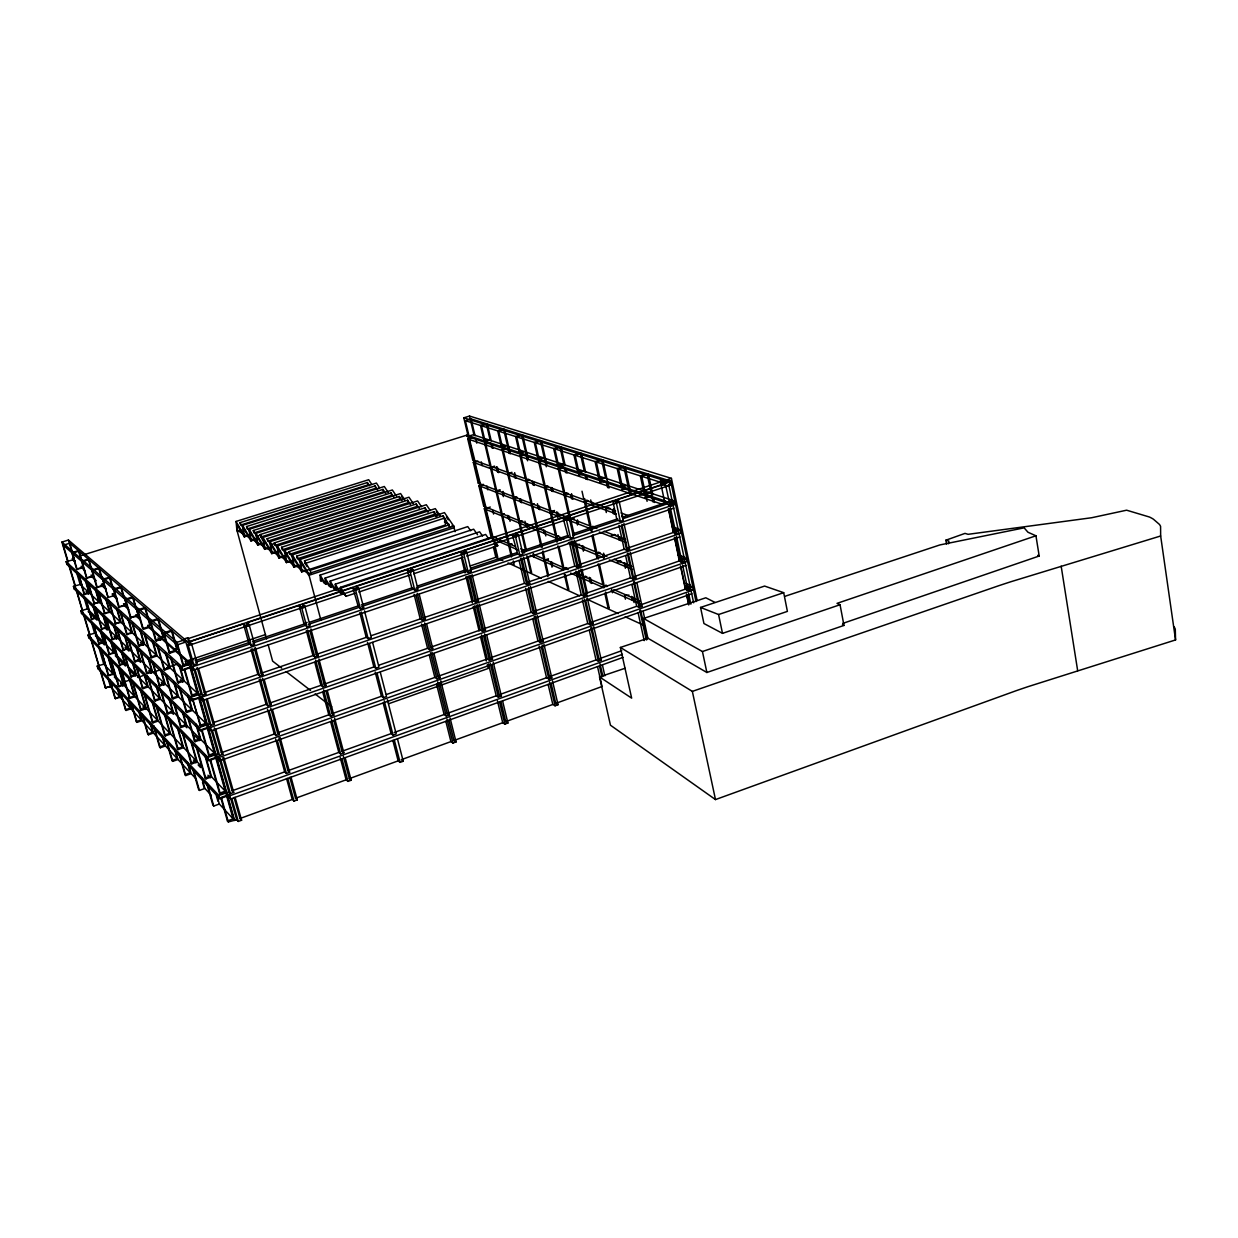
<?xml version="1.0" encoding="UTF-8"?>
<svg xmlns="http://www.w3.org/2000/svg" width="1238" height="1238" viewBox="0 0 1238 1238"><rect width="100%" height="100%" fill="white"/><g stroke="black" fill="none" stroke-linecap="round" stroke-linejoin="round"><path stroke-width="1.5" d="M445.401 519.047L445.371 525.005L301.701 571.941L293.329 557.982L293.963 567.221L299.441 565.441M625.082 668.257L599.517 676.923L610.458 725.205L715.487 799.578L1015.887 690.804A808.429 363.554 -1.2 0 1 1028.329 686.564L1175.558 639.938L1175.28 629.136A79.65 27.391 -7.7 0 0 1174.042 626.799M1175.558 639.938L1160.656 535.992L1160.579 526.382A80.795 24.249 -8.5 0 0 1159.372 524.355L1153.383 519.171A108.882 32.822 -8.7 0 0 1149.483 517.035L1126.611 510.195L1091.668 517.732L968.116 534.321L965.006 533.392L945.847 540.217L946.497 543.962M948.339 543.807L948.927 541.145L945.847 540.217M220.906 798.154L227.421 820.949L228.334 821.939L236.706 819.726L238.3 821.428L241.596 820.221L235.112 797.365M234.028 797.458L240.002 818.519L292.292 799.454L294.01 801.094L297.259 799.903L291.023 777.185M289.785 777.34L295.526 798.278L346.129 779.816L347.971 781.395L351.159 780.234L345.154 757.656M343.344 756.279L349.302 778.656L398.141 760.859L400.091 762.376L403.232 761.231L397.475 738.931M450.059 717.947L456.048 741.949L452.969 743.063L450.911 741.608L401.267 759.714L403.232 761.231M448.914 720.222L453.975 740.494L502.721 722.729L504.887 724.122L507.905 723.023L502.597 701.002M500.864 701.482L505.738 721.63L552.813 704.453L555.088 705.799L558.044 704.716L552.519 681.008M551.096 683.361L555.769 703.385L602.024 686.517L597.521 666.617M227.421 820.949L233.131 818.86L226.152 794.332M228.334 821.939L221.308 797.349L227.049 795.291L230.593 798.99L623.116 657.363M206.514 782.927L212.89 805.087L213.756 806.031L219.343 804.019L233.131 818.86M210.089 760.24L219.497 793.218L225.239 791.159L215.335 756.372L212.627 753.663M219.497 793.218L220.395 794.162L226.152 792.103L229.68 795.786L230.593 798.99M100.139 648.263L108.17 675.329L112.952 673.735L103.806 664.187L97.198 666.075L218.894 795.523L228.813 791.964L230.392 793.604L233.719 792.413L223.815 757.486M222.763 757.764L232.125 790.773L284.694 771.862L286.411 773.441L289.661 772.264L280.144 737.569M278.937 737.91L287.959 770.701L338.81 752.41L340.636 753.927L343.839 752.766L334.678 718.303M333.827 720.485L342.013 751.265L391.1 733.608L393.05 735.062L396.191 733.933L387.355 699.687M394.241 732.478L444.133 714.543L446.191 715.935L449.286 714.821L440.79 680.792M439.629 683.051L447.212 713.428L496.206 695.818L498.372 697.149L501.405 696.066L493.25 662.253M491.997 664.744L499.239 694.735L546.546 677.728L548.821 678.997L551.792 677.929L543.962 644.333M542.12 644.998L549.517 676.66L596.004 659.947L598.372 661.169L601.312 660.117L593.776 626.722M591.826 627.434L598.929 658.895L621.77 650.677M97.198 666.075L97.972 668.675L219.791 798.711L229.711 795.152M229.68 795.786L622.435 654.314M192.865 769.649L198.606 789.519L199.442 790.417L204.904 788.467L211.079 795.106M195.836 745.709L205.09 777.959L210.708 775.963L204.564 754.468M205.09 777.959L205.957 778.872L211.574 776.86L225.239 791.159M92.819 623.612L98.823 643.791L103.621 642.228L94.614 633.206L87.975 635.094L88.749 637.709L208.913 760.643L218.894 757.114M688.839 591.176L693.744 589.443L693.11 586.394L687.26 587.741M215.319 754.05L209.532 756.093L201.918 729.445L207.736 727.433L215.319 754.05L218.801 757.548L691.191 590.696L685.357 589.133L639.582 605.258L634.444 581.783M220.395 794.162L210.445 759.312L216.232 757.269L219.73 760.782L691.841 593.76M179.355 755.226L185.004 774.679L190.343 772.791L187.278 762.175M185.004 774.679L185.793 775.545L191.147 773.642L196.316 779.213M388.562 703.772L488.205 668.474L487.292 664.729M201.546 730.358L208.634 755.195L214.422 753.153L206.854 726.567M181.878 731.534L190.946 762.979L196.44 761.045L190.59 740.711M87.975 635.094L207.984 757.408L217.981 753.88L219.544 755.443L222.902 754.251L215.83 729.337M214.267 727.851L221.323 752.704L274.279 734.041L275.981 735.527L279.262 734.366L272.468 709.622M270.782 708.182L277.56 732.881L328.797 714.821L330.608 716.245L333.827 715.115L327.281 690.525M325.95 690.912L332.016 713.692L381.443 696.267L383.378 697.628L386.55 696.514L380.283 672.203M386.411 694.518L434.848 677.434L436.89 678.749L440.001 677.65L433.981 653.494M431.938 652.24L437.958 676.335L487.292 658.956L489.443 660.194L492.492 659.127L486.704 635.125M484.553 633.933L490.341 657.873L537.973 641.083L540.232 642.274L543.234 641.222L537.246 615.549M535.404 616.245L540.96 640.031L587.756 623.534L590.124 624.679L593.064 623.627L587.307 598.124M585.775 600.678L590.712 622.497L636.688 606.28L639.148 607.378L642.042 606.357L636.905 582.819M693.11 586.394L688.189 588.127L685.775 587.152L690.68 585.419L685.527 583.346M190.946 762.979L191.766 763.846L197.275 761.912L202.15 767.018M686.425 590.186L689.69 589.025M689.535 590.216L693.744 589.443M168.538 717.932L177.467 748.696L178.241 749.532L183.626 747.644L196.44 761.045M628.966 595.06L624.602 595.571L625.407 599.192M165.954 739.736L172.005 760.519L177.251 758.677L174.728 750.027M172.005 760.519L172.763 761.339L178.009 759.498L190.343 772.791M85.453 598.743L91.488 619.077L96.301 617.53L87.403 608.926L80.733 610.798L81.522 613.444L200.37 730.73L210.414 727.248M684.537 562.423L687.817 561.278L687.183 558.214L679.523 560.195L674.927 538.484M679.863 536.936L202.583 700.507L199.163 697.319L206.808 724.184L210.259 727.511L685.233 562.377L679.383 560.922L633.376 576.893L628.208 553.216M153.682 726.752L159.594 746.978L164.731 745.199L162.054 736.006M159.594 746.978L160.306 747.767L165.459 745.972L177.251 758.677M207.736 727.433L211.187 730.776L685.883 565.457M187.48 716.601L194.412 740.757L200.076 738.792L195.821 723.936M194.412 740.757L195.264 741.624L200.927 739.643L214.422 753.153M177.467 748.696L182.853 746.824L177.096 726.923M173.63 702.967L180.454 726.598L185.979 724.694L182.326 711.974M180.454 726.598L181.259 727.418L186.799 725.499L200.076 738.792M155.818 704.948L164.592 735.078L169.869 733.252L163.695 712.005M164.592 735.078L165.35 735.867L170.612 734.041L182.853 746.824M206.808 724.184L200.989 726.195L192.447 698.495L200.107 725.329L205.926 723.317L198.792 698.294M675.252 537.338L679.832 559.003L684.753 557.301L677.898 554.701M606.218 585.125L603.2 586.178L607.471 585.667M80.733 610.798L199.442 727.48L209.485 723.998L211.033 725.468L214.406 724.307L207.272 699.176M206.235 699.547L212.843 722.822L266.108 704.345L267.779 705.768L271.091 704.608L264.236 679.647M262.564 678.285L269.404 703.199L320.921 685.326L322.716 686.672L325.965 685.558L318.893 658.972M318.042 661.216L324.155 684.196L373.876 666.942L375.795 668.241L378.967 667.143L372.623 642.491M378.859 665.208L427.574 648.31L429.601 649.548L432.727 648.464L426.661 624.107M424.619 622.931L430.685 647.226L480.282 630.018L482.433 631.194L485.497 630.127L479.214 604.082M477.528 604.809L483.346 628.95L531.241 612.33L533.485 613.46L536.503 612.408L530.468 586.533M528.641 587.307L534.243 611.293L581.287 594.967L583.64 596.035L586.611 595.014L584.243 593.931L578.858 570.099M584.243 593.931L630.467 577.898L632.928 578.92L635.837 577.914L630.266 552.349M679.832 559.003L682.246 559.932L687.183 558.214M178.999 687.075L186.025 711.571L186.876 712.392L192.571 710.426L205.926 723.317M585.651 576.15L582.696 577.171L586.843 576.676M141.906 714.218L147.724 734.026L152.754 732.292L149.597 721.491M147.724 734.026L148.405 734.784L153.45 733.035L164.731 745.199M842.784 623.395L1039.193 556.017L1035.943 535.791L837.027 603.37L840.045 604.732L843.976 625.422L706.883 672.497L647.892 638.235L620.377 647.459L692.351 691.377L998.339 585.853A825.019 327.281 -3 0 1 1010.982 581.705L1160.656 535.992M193.314 699.315L197.709 697.814M77.979 573.581L84.091 594.194L88.935 592.646L80.145 584.491L73.444 586.348L74.234 589.009L191.751 700.569L681.844 532.897L680.266 529.477L673.503 531.783L668.876 509.901M130.624 702.209L136.35 721.63L141.287 719.943L138.687 711.123M136.35 721.63L137.016 722.358L141.952 720.655L152.754 732.292M159.934 688.204L167.145 713.103L172.562 711.246L168.445 697.025M167.145 713.103L167.919 713.877L173.335 712.02L185.979 724.694M620.269 560.829L617.174 561.897L621.569 561.356M143.701 692.661L152.305 722.064L157.474 720.284L152.104 701.915M152.305 722.064L153.017 722.822L158.185 721.042L169.869 733.252M186.025 711.571L191.72 709.606L187.712 695.617M119.823 690.711L125.456 709.761L126.09 710.442L130.934 708.801L141.287 719.943M147.353 675.855L154.456 700.228L155.183 700.971L160.491 699.161L172.562 711.246M597.026 558.508L595.834 553.185L598.883 552.148M165.861 676.056L172.206 698.046L177.777 696.158L173.568 681.504M595.834 553.185L600.121 552.643M132.095 680.792L140.544 709.606L145.604 707.888L139.817 688.096M172.206 698.046L173.011 698.836L178.582 696.932L191.72 709.606M140.544 709.606L141.225 710.333L146.301 708.6L157.474 720.284M184.292 669.959L191.503 695.23L197.353 693.234L189.646 666.168M565.921 567.546L563.011 568.536L567.066 568.041M669.216 508.803L673.828 530.638L678.78 528.951L671.94 526.537M191.503 695.23L192.385 696.035L198.235 694.038L201.655 697.211L202.583 700.507M73.444 586.348L190.807 697.288L200.912 693.837L202.444 695.245L205.833 694.085L198.637 668.737M197.121 667.39L204.301 692.676L257.86 674.385L259.516 675.731L262.843 674.602L255.43 647.629M254.27 648.139L261.172 673.255L312.982 655.567L314.777 656.852L318.027 655.738L310.908 628.935M310.073 631.287L316.232 654.453L366.231 637.384L368.135 638.607L371.338 637.508L364.483 610.891M371.245 635.667L420.224 618.938L422.251 620.114L425.392 619.031L419.233 594.348M417.206 593.234L423.365 617.87L473.226 600.832L475.361 601.947L478.456 600.894L472.111 574.633M470.425 575.453L476.305 599.78L524.448 583.346L526.692 584.398L529.725 583.361L523.643 557.27M521.832 558.121L527.481 582.309L574.772 566.153L577.125 567.174L580.096 566.153L574.246 540.217M572.312 541.114L577.744 565.147L624.2 549.27L626.645 550.229L629.585 549.239L623.952 523.473M621.909 524.401L627.124 548.279L673.364 532.479L679.213 533.826M673.828 530.638L676.242 531.504L681.194 529.802M647.892 638.235L643.574 618.458L702.441 651.528L840.045 604.732M121.494 671.213L129.294 697.69L134.261 696.019L129.077 678.378M129.294 697.69L129.944 698.387L134.911 696.7L145.604 707.888M170.488 657.424L177.576 682.123L183.301 680.188L179.262 666.075M614.466 534.445L611.371 535.497L615.766 534.94M177.576 682.123L178.411 682.896L184.137 680.962L197.353 693.234M547.923 576.738L544.116 560.241L548.419 558.787M544.116 560.241L548.078 559.762M125.456 709.761L130.3 708.105L127.746 699.455M154.456 700.228L159.748 698.418L155.709 684.506M722.497 633.361L787.399 611.386L783.7 592.677L764.589 586.069L700.553 607.44L703.942 623.534L722.497 633.361L718.582 614.528L700.553 607.44M61.9 542.074L177.034 642.321L185.096 639.659L192.261 663.413L193.778 664.76L197.198 663.614L191.519 643.605L189.445 641.857L188.501 638.529L187.634 637.787L184.23 638.916L68.43 540.047L61.9 542.074L67.935 562.346M189.445 641.857L243.484 623.89L248.498 642.089L251.19 645.447L254.533 644.333L249.07 624.463L246.826 622.791L299.085 605.428L301.499 607.022L306.761 626.768L310.042 625.67L304.78 605.924L302.366 604.33L352.768 587.586L355.352 589.102L360.413 608.725L363.647 607.641L358.587 588.035L356.002 586.518L407.225 569.495L409.964 570.95L413.136 569.882L417.995 589.365L414.823 590.418L411.681 587.323L407.225 569.495M415.968 588.267L466.107 571.414L468.243 572.467L471.338 571.414L466.68 552.071L463.77 550.709L464.621 554.253M469.202 570.378L517.608 554.113L519.852 555.104L522.9 554.082L518.413 534.862L515.348 533.578L516.169 537.091M522.482 552.473L568.196 537.122L570.532 538.066L573.534 537.06L569.217 517.964L566.215 518.97L563.027 517.732L515.348 533.578M620.331 521.322L623.271 520.331L619.124 501.359L615.797 500.198L620.331 521.322L617.886 520.424L572.977 535.512M671.754 504.052L668.443 505.166L669.913 505.646M673.797 508.168L193.902 669.975L190.528 666.957L184.632 668.938L192.385 696.035M191.256 661.293L189.12 662.021L189.584 663.645L192.958 666.648L673.147 505.042L670.919 504.299M75.317 562.083L72.841 559.87L66.109 561.727L66.914 564.404L183.054 670.145L193.205 666.725M675.824 504.284L670.841 505.971L669.263 502.535L674.23 500.864L675.824 504.284L674.896 503.974M135.886 665.905L142.324 687.926L147.523 686.177L143.778 673.333M142.324 687.926L143.02 688.638L148.22 686.889L159.748 698.418M109.517 679.832L115.01 698.371L119.761 696.762L116.465 685.651M115.01 698.371L120.38 697.427L130.3 708.105M152.289 661.866L159.052 685.171L164.499 683.33L160.863 670.795M159.052 685.171L159.81 685.914L165.258 684.072L177.777 696.158M575.391 544.828L579.554 544.302M124.93 656.388L130.733 676.165L135.824 674.462L132.667 663.692M130.733 676.165L131.398 676.846L136.505 675.143L147.523 686.177M139.848 650.089L146.486 672.884L151.825 671.104L148.251 658.833M69.034 566.045L105.276 687.74L112.008 686.022M146.486 672.884L147.214 673.596L152.553 671.816L164.499 683.33M557.007 542.259L555.769 536.812L558.709 535.822M121.138 682.958L130.284 679.894M137.588 677.434L144.908 674.989M150.386 673.147L159.532 670.083M166.836 667.638L177.808 663.955M185.112 661.51L265.536 634.537M470.254 565.905L495.834 557.332L502.829 560.535M105.276 687.74L110.522 686.811L119.761 696.762M156.978 645.246L163.911 669.263L169.498 667.39L165.258 652.612M164.267 633.655L177.127 644.905L182.822 664.852L188.718 662.872L175.626 651.25L169.869 653.169L164.267 633.655L172.144 631.055L177.266 648.96L175.177 649.656L188.253 661.247L193.778 659.39M695.988 601.591L670.625 481.04L663.816 483.3L663.166 480.158L660.272 481.118L664.589 501.483L665.657 501.127L665.982 502.659L467.144 436.395L466.85 435.142L79.511 556.11M163.911 669.263L164.7 670.006L170.302 668.133L183.301 680.188M590.866 530.854L590.062 527.311L593.126 526.289M299.085 605.428L303.898 623.503L307.163 622.404M110.352 658.693L118.508 686.285L123.382 684.645L117.95 666.261M189.12 662.021L191.797 661.788M195.202 660.643L249.101 642.553M252.428 641.439L304.548 623.937L306.761 626.768M309.624 622.234L358.107 605.955L360.413 608.725M361.326 604.887L412.424 587.725M417.361 586.069L465.72 569.836L466.107 571.414M470.626 568.196L517.236 552.55L517.608 554.113M522.111 550.91L567.84 535.559L568.196 537.122M572.621 533.949L617.545 518.877L617.886 520.424M622.265 517.283L672.76 500.384L650.554 493.08L644.271 494.241L640.325 475.887L618.536 469.001L622.435 486.998L627.248 485.404L649.145 492.616L644.271 494.241M590.062 527.311L594.364 526.769M118.508 686.285L124.001 685.31L134.261 696.019M182.822 664.852L183.688 665.626L189.584 663.645M66.109 561.727L182.094 666.833L192.261 663.413M195.666 662.284L249.55 644.178M304.981 625.546L252.877 643.064L254.533 644.333M308.247 624.447L358.525 607.564M412.811 589.319L361.744 606.481L363.647 607.641M622.606 518.83L667.313 503.82L669.851 504.671L664.62 480.623L671.429 478.363L697.118 600.492M670.191 502.845L675.174 501.173M718.582 614.528L783.7 592.677M785.542 596.112L939.874 544.937L1024.136 527.852L1027.973 532.247L1035.943 535.791M150.804 621.878L163.447 632.943L169.049 652.426L174.806 650.507L161.946 639.087L156.313 640.944L150.804 621.878L158.51 619.356L163.54 636.843L161.497 637.524L174.341 648.913L177.266 648.96M144.598 635.326L150.881 657.022L156.359 655.196L152.181 640.742M193.778 664.76L188.099 644.75L191.519 643.605M243.484 623.89L245.728 625.577L249.07 624.463M301.499 607.022L304.78 605.924M355.352 589.102L358.587 588.035M411.279 572.018L410.382 568.443L460.66 551.746L463.554 553.107L466.68 552.071M463.77 550.709L512.3 534.584L515.348 535.884L518.413 534.862M619.124 501.359L616.184 502.349L612.841 501.173L566.014 516.741M664.62 480.623L669.371 482.108L670.037 485.25L665.858 485.822L662.392 484.723L615.797 500.198M541.052 546.933L536.936 529.121L539.814 528.162M150.881 657.022L151.64 657.718L157.118 655.892L169.498 667.39M188.099 644.75L188.857 645.4L670.037 485.25M536.936 529.121L540.913 528.595M574.169 517.964L569.666 519.465L573.844 518.923M606.311 512.547L605.506 508.895L608.632 507.859M470.657 530.762L467.763 526.614L320.116 575.082L320.425 580.777L321.323 581.318L321.153 578.332L323.938 582.912L326.321 584.351L326.167 581.349L328.968 585.961L331.366 587.416L331.211 584.398L334.059 589.04L336.504 590.526L336.349 587.493L339.227 592.182L341.703 593.698L341.564 590.634L346.036 596.314L355.167 593.265M358.834 592.043L410.026 574.989M413.693 573.767L463.058 557.301M466.711 556.079L497.8 545.726L491.78 537.153L340.496 587.292L340.76 593.126L335.281 584.181L485.652 534.46L488.623 538.716M609.916 508.323L605.506 508.895M108.17 675.329L113.556 674.37L123.382 684.645M649.795 495.649L644.921 497.289L649.579 496.67M511.402 556.976L508.493 544.612L511.279 543.683M508.493 544.612L512.284 544.132M626.289 488.917L621.755 489.521L624.942 488.468M490.728 535.745L492.569 535.404L485.807 508.23L484.306 508.725L490.728 535.745L515.348 546.531M97.972 668.675L99.891 668.334L105.849 688.374M188.501 638.529L661.726 481.582L662.392 484.723M492.213 535.249L492.801 537.725L495.896 536.983M177.127 644.905L185.174 642.243L184.23 638.916M185.096 639.659L187.897 642.058L669.371 482.108M113.401 643.775L119.637 664.914L124.62 663.259L120.999 650.925M119.637 664.914L125.27 663.908L135.824 674.462M128.009 638.963L134.493 661.154L139.724 659.421L135.948 646.484M134.493 661.154L135.19 661.835L140.42 660.102L151.825 671.104M643.574 618.458L705.815 597.784L714.96 602.38M320.116 575.082L325.408 583.81L325.114 578.084L473.659 529.199L477.543 534.77M163.447 632.943L171.324 630.343L176.43 648.217M640.325 475.887L647.01 473.69L653.045 501.994M645.663 494.705L641.733 476.321L648.418 474.123L670.625 481.04M137.991 610.659L150.03 621.197L155.524 640.232L161.157 638.375L148.916 627.496L143.407 629.306L137.991 610.659L145.527 608.214L150.463 625.314L148.467 625.979L160.708 636.827L163.54 636.843M102.878 633.407L109.006 654.128L113.896 652.519L110.337 640.433M325.114 578.084L330.453 586.874L330.159 581.102L479.601 531.814L482.557 536.023M116.651 628.208L123.026 649.95L128.148 648.263L123.908 633.779M109.006 654.128L114.515 653.138L124.62 663.259M132.28 624.122L138.47 645.338L143.825 643.559L139.724 629.43M123.026 649.95L128.814 648.898L139.724 659.421M600.244 479.617L596.36 462.006L617.189 468.583L621.105 486.549L625.902 484.971L604.949 478.069L598.96 479.199L595.076 461.604L575.144 455.321L578.997 472.56L583.624 471.059L603.664 477.651L598.96 479.199M138.47 645.338L139.182 646.004L144.552 644.24L156.359 655.196M518.846 521.724L519.898 522.157L526.413 550.183L525.361 549.718L518.846 521.724L521.678 520.78M550.09 511.944L551.235 512.377L556.295 534.584L555.15 534.12L550.09 511.944L554.516 510.489M519.898 522.157L522.73 521.213M584.259 501.251L585.481 501.7L590.681 524.974L589.443 524.494L584.259 501.251L587.323 500.245M551.235 512.377L554.175 511.402M585.481 501.7L588.561 500.678M147.724 625.298L150.463 625.314M371.663 484.228L368.676 479.71L236.056 521.446L236.891 530.081L308.602 573.596L453.712 526.088L455.073 531.706M149.705 624.648L144.784 607.564L133.147 597.583L125.781 599.966L137.263 610.009L142.649 628.625L148.158 626.83M120.024 611.68L126.601 634.181L131.862 632.463L127.823 618.629M105.787 617.917L112.054 639.21L117.068 637.57L113.432 625.159M126.601 634.181L132.543 633.113L143.825 643.559M301.701 571.941L301.097 562.625L308.757 575.345L453.758 527.821L453.712 526.088L444.457 512.609L300.076 559.468L300.695 568.799L292.323 554.856L435.296 508.632L440.341 516.029M98.823 643.791L104.209 642.816L113.896 652.519M112.054 639.21L117.718 638.189L128.148 648.263M602.736 481.087L599.594 482.108L604.02 481.505M501.436 514.621L502.458 515.023L508.911 542.538L507.905 542.105L501.436 514.621L504.237 513.708M531.303 504.733L532.402 505.15L537.416 526.924L536.333 526.475L531.303 504.733L534.212 503.773M563.894 493.931L565.085 494.349L570.223 517.159L569.047 516.71L563.894 493.931L566.911 492.941M565.085 494.349L568.103 493.374M108.851 601.622L115.273 623.519L120.411 621.847L116.682 609.081M95.372 608.059L101.547 628.935L106.468 627.341L102.878 615.162M115.273 623.519L121.076 622.466L131.862 632.463M101.547 628.935L107.087 627.929L117.068 637.57M449.936 527.373L443.127 515.766L304.486 560.814L305.182 563.445L443.746 518.351L448.899 525.871M583.021 473.504L578.394 475.005L582.711 474.417M483.718 506.218L485.575 505.878L480.329 485.126L478.827 485.606L483.718 506.218L564.064 538.932M544.38 486.905L545.509 487.308L550.616 509.669L549.471 509.236L544.38 486.905L547.335 485.946M513.259 497.784L514.312 498.187L519.295 519.573L518.242 519.14L513.259 497.784L516.122 496.856M545.509 487.308L548.48 486.348M514.312 498.187L517.174 497.258M88.749 637.709L90.467 637.152M486.163 508.369L490.294 507.023M150.03 621.197L157.721 618.675L162.751 636.146M617.189 468.583L623.751 466.447L629.817 494.488M618.536 469.001L625.097 466.865L647.01 473.69M304.486 560.814L310.196 570.254L449.301 524.788M525.655 480.174L526.738 480.561L531.783 502.489L530.7 502.071L525.655 480.174L528.564 479.23M526.738 480.561L529.647 479.617M495.912 491.115L496.918 491.501L501.854 512.486L500.848 512.083L495.912 491.115L500.121 489.753M436.612 517.267L434.584 514.296L297.368 558.787L296.671 556.202L433.965 511.743L436.999 516.2M496.918 491.501L499.734 490.604M137.263 610.009L144.784 607.564M595.076 461.604L601.513 459.53L605.63 478.27M284.523 556.311L279.014 558.09L278.333 549.022L286.411 562.609L291.905 560.829M596.36 462.006L602.798 459.917L623.751 466.447M140.374 619.913L136.49 616.447L136.056 614.961L138.006 614.327L133.147 597.583M138.006 614.327L132.435 596.979L121.339 587.446L114.113 589.752L125.069 599.347L130.377 617.561L135.762 615.812M558.632 465.798L554.825 448.914L573.921 454.934L577.759 472.158L582.386 470.657L563.182 464.343L557.456 465.411L553.649 448.543L535.358 442.771L539.134 459.329L543.59 457.89L562.006 463.941L562.64 466.741M130.377 617.561L136.49 616.447M81.522 613.444L83.24 612.887M125.069 599.347L132.435 596.979M573.921 454.934L580.235 452.907L584.413 471.724M480.684 485.265L483.439 484.368M575.144 455.321L581.473 453.278L601.513 459.53M270.163 547.583L264.684 549.347L263.942 540.418L271.756 553.665L277.219 551.916M421.493 506.713L417.593 500.941L277.343 545.958L285.421 559.53L284.74 550.353L426.336 504.748L430.298 510.582M128.798 609.622L124.62 605.908L124.187 604.438L126.106 603.835L121.339 587.446M425.005 507.812L425.624 510.335L289.723 554.253L289.042 551.668L425.005 507.812L427.977 512.207M117.27 599.378L113.277 595.834L108.108 597.49L102.971 580.003L110.043 577.759L118.662 606.991L122.175 605.862M557.456 465.411L562.006 463.941M286.411 562.609L285.73 553.448L289.413 552.272M118.662 606.991L124.62 605.908M98.112 591.872L104.425 613.321L109.47 611.696L105.787 599.192M104.425 613.321L110.105 612.284L120.411 621.847M558.09 468.212L559.266 468.598L564.451 491.579L563.275 491.161L558.09 468.212L561.124 467.237M91.488 619.077L96.889 618.087L106.468 627.341M559.266 468.598L563.816 467.144M256.483 539.211L250.958 540.975L250.169 532.201L257.752 545.107L261.419 543.931M404.826 499.889L400.57 493.56L262.967 537.431L270.797 550.662L270.07 541.64L408.973 497.212L413.306 503.618M113.277 595.834L112.859 594.395L114.732 593.791L114.082 593.219M407.642 500.198L408.261 502.674L274.929 545.447L274.263 542.925L407.642 500.198L410.536 504.47M520.409 453.108L516.664 436.875L534.228 442.415L538.004 458.958L542.461 457.518L524.804 451.715L519.326 452.752L515.581 436.534L498.728 431.211L502.427 447.135L506.744 445.773L523.72 451.359L519.326 452.752M271.756 553.665L271.045 544.674L274.697 543.497M87.821 582.525L94.042 603.556L98.994 601.978L94.862 587.957M94.042 603.556L99.597 602.535L109.47 611.696M538.623 461.697L539.753 462.068L544.89 484.584L543.761 484.182L538.623 461.697L541.594 460.737M539.753 462.068L542.739 461.109M478.224 483.099L480.081 482.743L474.819 461.867L473.303 462.347L478.224 483.099L596.84 528.533M507.657 473.69L508.694 474.061L513.708 495.587L512.656 495.185L507.657 473.69L511.944 472.312M508.694 474.061L511.557 473.148M416.262 503.99L416.866 506.481L282.264 549.811L281.583 547.273L416.262 503.99L419.187 508.323M106.251 589.582L102.429 586.193L102.027 584.785L103.868 584.197L103.234 583.655L101.392 584.228L101.81 585.636L96.75 587.245L91.705 570.145L82.126 561.758L88.919 559.622L98.622 567.963L101.702 578.425M262.502 539.938L260.119 534.568L391.022 492.91L393.823 497.088M257.752 545.107L256.978 536.271L260.661 535.095M96.75 587.245L102.429 586.193M260.785 537.029L391.626 495.339L391.022 492.91M519.945 455.445L521.028 455.801L526.119 477.883L525.036 477.497L519.945 455.445L522.869 454.501M84.091 594.194L89.523 593.188L98.994 601.978M521.028 455.801L523.953 454.872M399.255 496.515L399.859 498.976L267.779 541.192L267.114 538.7L399.255 496.515L402.087 500.756M490.356 467.469L491.362 467.825L496.33 488.948L495.324 488.561L490.356 467.469L494.581 466.122M491.362 467.825L494.179 466.927M123.831 597.768L120.659 586.858L113.447 589.164L102.971 580.003M553.649 448.543L559.855 446.562L564.064 465.24M554.825 448.914L561.046 446.918L580.235 452.907M96.239 580.684L92.045 576.954L91.643 575.593L93.454 575.02L88.919 559.622M375.083 485.915L375.687 488.298L247.229 528.966L246.579 526.537L375.083 485.915L377.791 490M91.333 569.356L88.316 559.112L79 551.127L72.346 553.2L81.538 561.232L86.49 577.991L91.457 576.428L91.055 575.051M485.157 441.393L481.474 425.764L497.691 430.886L501.39 446.794L505.708 445.432L489.397 440.063L484.151 441.068L480.483 425.454L465.38 420.688L469.016 436.039L473.195 434.739L488.391 439.738L484.151 441.068M86.49 577.991L92.045 576.954M266.588 638.978L236.891 530.081L237.681 531.52L241.348 530.359M379.447 487.648L376.414 483.068L242.571 525.314L250.014 538.05L249.225 529.276L384.306 486.503L388.407 492.662M502.009 449.425L503.046 449.781L508.091 471.446L507.038 471.074L502.009 449.425L504.872 448.527M503.046 449.781L505.924 448.868M472.699 459.824L474.572 459.468L469.264 438.469L467.747 438.948L472.699 459.824L615.611 511.031M382.975 489.381L383.579 491.78L253.945 532.944L253.279 530.514L382.975 489.381L385.714 493.513M109.393 577.202L102.336 579.446L92.324 570.687L99.257 568.49L109.393 577.202L113.045 589.659M534.228 442.415L540.325 440.48L546.298 466.772M74.234 589.009L75.967 588.468M475.175 462.006L477.945 461.124M535.358 442.771L541.455 440.821L559.855 446.562M237.681 531.52L236.984 524.324L244.319 536.905L249.797 535.172M249.225 529.276L256.792 542.167L256.018 533.315L392.353 489.985L396.531 496.237M81.399 560.675L78.427 550.631L69.777 543.203L63.246 545.231L71.789 552.705L76.663 569.14L81.522 567.608L81.135 566.261M76.663 569.14L82.095 568.118L84.772 570.486M484.754 443.653L485.76 443.993L490.759 465.256L489.753 464.9L484.754 443.653L487.586 442.771M485.76 443.993L490 442.662M367.361 482.526L367.949 484.894L240.667 525.051L240.017 522.653L367.361 482.526L369.481 485.76M91.705 570.145L98.622 567.963M515.581 436.534L521.585 434.646L527.589 460.784M516.664 436.875L522.668 434.971L540.325 440.48M72.841 559.87L72.438 558.555L74.172 558.013M467.144 436.395L469.016 436.039M66.914 564.404L68.647 563.863M469.62 438.592L472.405 437.71M81.538 561.232L88.316 559.112M497.691 430.886L503.572 429.029L509.251 453.495M498.728 431.211L504.624 429.354L521.585 434.646M82.095 568.118L81.708 566.772L82.9 565.704M71.789 552.705L78.427 550.631M480.483 425.454L486.271 423.644L490.217 440.496M481.474 425.764L487.277 423.969L503.572 429.029M492.709 539.675L463.801 417.825L469.512 416.061L671.429 478.363M465.38 420.688L471.09 418.924L486.271 423.644M463.801 417.825L663.166 480.158M660.272 481.118L661.726 481.582M641.733 476.321L663.816 483.3M466.85 435.142L665.657 501.127M668.288 501.792L673.41 503.495M501.39 446.794L502.427 447.135M538.004 458.958L539.134 459.329M577.759 472.158L578.997 472.56M621.105 486.549L622.435 486.998M664.589 501.483L666.988 502.272L667.313 503.82M467.747 438.948L662.639 504.423M672.59 529.601L677.728 531.427M680.915 532.557L681.844 532.897M584.847 498.868L583.624 498.419L582.015 491.223M621.043 512.981L628.285 515.581M674.493 533.733L675.963 534.259M473.303 462.347L616.261 513.971M621.677 515.921L625.298 517.236M617.545 518.877L616.648 518.552L612.841 501.173M678.548 557.75L683.686 559.7M687.817 561.278L686.239 557.858M604.036 531.288L625.592 539.536M680.482 562.067L681.952 562.64M478.827 485.606L592.074 529.291M599.269 532.061L626.227 542.461M627.124 548.279L629.585 549.239M567.84 535.559L563.027 517.732M686.177 586.363L689.597 587.756M574.772 542.089L575.949 542.569M571.198 541.842L606.914 556.388M614.063 559.297L631.906 566.571M555.769 536.812L556.914 537.277L557.734 540.913M484.306 508.725L561.108 540.186M568.242 543.111L603.974 557.75M609.328 559.947L632.541 569.465M633.376 576.893L635.837 577.914M577.744 565.147L580.096 566.153M582.077 574.463L583.268 574.974L582.015 569.418M520.641 548.836L525.918 551.142M532.959 554.222L568.149 569.619M575.175 572.699L606.852 586.564M613.893 589.644L640.294 601.204M491.3 538.221L517.716 549.842M521.229 551.39L524.742 552.937M530.034 555.258L563.476 569.975M570.517 573.086L603.958 587.802M610.984 590.897L640.913 604.067M639.582 605.258L642.042 606.357M517.236 552.55L512.3 534.584M444.396 521.941L448.729 523.86M452.056 525.345L453.712 526.088M495.958 544.906L497.8 545.726M513.058 564.048L514.08 564.513L513.244 560.969M508.075 562.95L541.3 578.208M548.279 581.427L579.755 595.88M586.75 599.099L618.211 613.553M625.205 616.772L644.425 625.608M1037.692 555.32L1039.193 556.017M842.459 624.71L843.976 625.422M527.481 582.309L529.725 583.361M590.712 622.497L593.064 623.627M465.72 569.836L460.66 551.746M534.243 611.293L536.503 612.408M598.929 658.895L601.312 660.117M476.305 599.78L478.456 600.894M410.382 568.443L413.136 569.882M540.96 640.031L543.234 641.222M483.346 628.95L485.497 630.127M549.517 676.66L551.792 677.929M423.365 617.87L425.392 619.031M490.341 657.873L492.492 659.127M555.769 703.385L558.044 704.716M430.685 647.226L432.727 648.464M358.107 605.955L352.768 587.586M499.239 694.735L501.405 696.066M437.958 676.335L440.001 677.65M505.738 721.63L507.905 723.023M599.517 676.923L631.659 698.139L620.377 647.459M447.212 713.428L449.286 714.821M453.975 740.494L456.048 741.949M316.232 654.453L318.027 655.738M324.155 684.196L325.965 685.558M281.722 668.149L272.623 661.123L268.089 644.518M286.272 671.677L310.521 690.417M315.071 693.93L331.738 706.821M332.016 713.692L333.827 715.115M261.172 673.255L262.843 674.602M342.013 751.265L343.839 752.766M269.404 703.199L271.091 704.608M349.302 778.656L351.159 780.234M110.043 577.759L120.659 586.858M145.527 608.214L157.721 618.675M158.51 619.356L171.324 630.343M172.144 631.055L185.174 642.243M277.56 732.881L279.262 734.366M126.106 603.835L123.506 603.835L123.939 605.289M72.438 558.555L74.93 560.752M81.708 566.772L84.37 569.14M91.643 575.593L94.428 578.053M102.027 584.785L105.849 588.174M112.859 594.395L116.852 597.939M124.187 604.438L128.365 608.152M136.056 614.961L139.94 618.412M157.984 637.88L160.708 640.325M185.715 662.67L188.346 665.007M108.108 597.49L99.257 568.49M155.524 640.232L156.313 640.944M169.049 652.426L169.869 653.169M204.301 692.676L205.833 694.085M287.959 770.701L289.661 772.264M85.964 591.841L88.486 594.178M140.467 642.615L143.283 645.246M180.315 679.755L182.915 682.169M295.526 798.278L297.259 799.903M212.843 722.822L214.406 724.307M88.177 611.572L97.106 620.207M104.534 627.418L107.273 630.08M114.144 636.734L116.651 639.148M125.069 647.304L128.984 651.111M137.836 659.684L140.559 662.33M148.87 670.392L151.407 672.838M161.389 682.509L164.035 685.078M82.451 610.257L76.71 590.48M200.107 725.329L200.989 726.195M221.323 752.704L222.902 754.251M95.388 635.821L104.41 644.89M115.32 655.861L125.44 666.029M128.737 669.34L135.329 675.963M170.751 711.556L173.428 714.264M184.338 725.22L186.876 727.758M194.335 735.264L199.643 740.603M208.634 755.195L209.532 756.093M232.125 790.773L233.719 792.413M114.329 677.016L118.028 680.885M120.488 683.469L122.949 686.053M142.865 706.944L145.233 709.436M193.468 760.055L196.037 762.747M198.142 764.96L200.587 767.529M207.938 775.22L210.383 777.789M240.002 818.519L241.596 820.221M446.376 517.082L448.28 519.836M436.256 511.696L438.438 514.869M401.514 496.484L403.542 499.502M340.496 587.292L346.036 596.314M330.159 581.102L335.575 589.969L335.281 584.181M305.182 563.445L307.086 566.602M300.076 559.468L308.602 573.596L320.874 620.052M296.671 556.202L301.345 563.955M289.042 551.668L292.71 557.796M284.74 550.353L292.973 564.11L292.323 554.856M285.73 553.448L293.963 567.221M281.583 547.273L285.204 553.324M274.263 542.925L277.807 548.883M270.07 541.64L278.024 555.057L277.343 545.958M271.045 544.674L279.014 558.09M267.114 538.7L270.611 544.581M260.119 534.568L264.421 541.826M256.018 533.315L263.725 546.36L262.967 537.431M256.978 536.271L264.684 549.347M253.279 530.514L256.653 536.255M246.579 526.537L250.741 533.624M250.958 540.975L243.515 528.224L244.319 536.905M240.017 522.653L243.282 528.255M236.056 521.446L243.391 534.027L242.571 525.314M76.338 571.693L80.145 584.491M84.169 598.031L87.403 608.926M91.395 622.389L94.614 633.206M98.545 646.453L103.806 664.187M107.814 677.712L110.522 686.811M63.246 545.231L68.044 561.371M69.39 565.874L75.379 585.992M83.983 614.899L89.894 634.738M90.668 637.369L99.674 668.102M79 551.127L87.078 578.533M88.424 583.067L94.645 604.129M95.465 606.883L102.166 629.538M103.481 634.011L109.625 654.763M110.43 657.486L119.142 686.935M120.968 693.11L126.09 710.442M85.453 579.43L89.523 593.188M93.067 605.15L96.889 618.087M100.402 629.972L104.209 642.816M108.201 656.326L113.556 674.37M117.858 688.916L120.38 697.427M85.376 580.637L88.935 592.646M93.02 606.434L96.301 617.53M100.355 631.21L103.621 642.228M107.613 655.707L112.952 673.735M69.777 543.203L73.63 556.172M72.346 553.2L77.22 569.65M78.861 574.324L84.679 594.735M86.026 599.3L92.061 619.65M93.407 624.184L99.411 644.394M100.588 647.567L108.774 675.963M110.058 680.312L115.614 699.021M68.43 540.047L74.992 562.16M78.273 573.209L82.652 587.957M94.134 626.645L97.415 637.709M100.696 648.758L106.159 667.189M109.981 680.08L111.621 685.62M108.959 600.384L115.939 624.138M117.3 628.827L123.692 650.6M125.069 655.242L131.398 676.846M132.76 681.488L141.225 710.333M142.587 714.945L148.405 734.784M106.422 599.765L110.105 612.284M114.066 625.763L117.718 638.189M121.649 651.559L125.27 663.908M129.727 679.043L134.911 696.7M139.352 711.819L141.952 720.655M92.324 570.687L97.369 587.802M98.731 592.429L105.06 613.909M106.422 618.505L112.704 639.829M114.035 644.394L120.272 665.564M121.618 670.114L129.944 698.387M131.274 702.905L137.016 722.358M95.465 588.514L99.597 602.535M102.986 614.002L107.087 627.929M110.956 641.036L114.515 653.138M118.585 666.911L124.001 685.31M127.87 698.402L130.934 708.801M128.504 619.248L132.543 633.113M137.186 648.991L140.42 660.102M145.016 675.871L148.22 686.889M152.289 700.816L158.185 721.042M162.766 736.78L165.459 745.972M114.113 589.752L119.343 607.61M120.705 612.299L127.297 634.831M128.69 639.613L135.19 661.835M137.124 668.427L143.02 688.638M144.413 693.373L153.017 722.822M153.852 725.685L160.306 747.767M117.331 609.684L121.076 622.466M125.1 636.208L128.814 648.898M132.806 662.547L136.505 675.143M141.024 690.587L146.301 708.6M150.804 724.029L153.45 733.035M112.209 593.822L112.627 595.246M144.815 634.196L151.64 657.718M153.048 662.578L159.81 685.914M161.203 690.742L167.919 713.877M169.312 718.721L178.241 749.532M179.618 754.282L185.793 775.545M140.436 630.08L144.552 644.24M148.483 657.765L152.553 671.816M156.963 686.982L160.491 699.161M164.948 714.527L170.612 734.041M175.487 750.832L178.009 759.498M125.781 599.966L131.089 618.211M132.481 622.993L139.182 646.004M141.086 652.519L147.214 673.596M148.591 678.316L155.183 700.971M156.561 705.706L165.35 735.867M166.697 740.525L172.763 761.339M157.752 645.957L164.7 670.006M166.124 674.973L173.011 698.836M174.434 703.757L181.259 727.418M183.224 734.211L191.766 763.846M193.174 768.705L199.442 790.417M148.467 625.979L148.916 627.496M152.939 641.439L157.118 655.892M161.11 669.727L165.258 684.072M169.745 699.563L173.335 712.02M177.87 727.727L183.626 747.644M188.068 763.026L191.147 773.642M175.177 649.656L175.626 651.25M179.587 665.069L184.137 680.962M189.058 698.17L192.571 710.426M196.95 725.762L200.927 739.643M205.415 755.35L211.574 776.86M216.696 794.781L219.343 804.019M174.341 648.913L174.806 650.507M216.356 795.694L217.95 801.234M171.819 659.931L178.411 682.896M179.835 687.864L186.876 712.392M188.284 717.297L195.264 741.624M196.687 746.576L205.957 778.872M207.38 783.84L213.756 806.031M161.497 637.524L161.946 639.087M166.047 653.339L170.302 668.133M174.357 682.262L178.582 696.932M183.131 712.779L186.799 725.499M191.41 741.547L197.275 761.912M201.794 777.619L204.904 788.467M160.708 636.827L161.157 638.375M202.521 782.153L204.069 787.569M193.716 668.535L200.912 693.837M202.862 700.693L209.485 723.998M210.909 729.012L217.981 753.88M219.42 758.94L228.813 791.964M230.717 798.665L236.706 819.726M192.958 666.648L193.902 669.975M210.259 727.511L211.187 730.776M218.801 757.548L219.73 760.782M189.677 662.5L234.632 820.485M190.528 666.957L198.235 694.038M216.232 757.269L226.152 792.103M227.049 795.291L234.044 819.85M188.253 661.247L188.718 662.872M177.034 642.321L183.688 665.626M182.094 666.833L183.054 670.145M190.807 697.288L191.751 700.569M199.442 727.48L200.37 730.73M207.984 757.408L208.913 760.643M218.894 795.523L219.791 798.711M187.634 637.787L189.677 644.983M187.897 642.058L188.857 645.4M195.233 669.882L202.444 695.245M203.372 698.542L211.033 725.468M212.472 730.513L219.544 755.443M220.457 758.677L230.392 793.604M231.8 798.556L238.3 821.428M250.943 649.254L257.86 674.385M259.253 679.43L266.108 704.345M267.485 709.343L274.279 734.041M275.672 739.071L284.694 771.862M286.535 778.516L292.292 799.454M246.826 622.791L247.832 626.428M245.728 625.577L251.19 645.447M252.103 648.743L259.516 675.731M260.429 678.997L267.779 705.768M269.157 710.767L275.981 735.527M277.358 740.572L286.411 773.441M287.758 778.362L294.01 801.094M302.366 604.33L303.325 607.951M307.628 630.034L314.777 656.852M315.644 660.102L322.716 686.672M323.582 689.891L330.608 716.245M331.459 719.433L340.636 753.927M341.951 758.817L347.971 781.395M306.328 630.606L312.982 655.567M314.792 662.33L320.921 685.326M322.716 692.042L328.797 714.821M330.608 721.63L338.81 752.41M340.156 757.424L346.129 779.816M310.196 570.254L310.893 572.9M356.002 586.518L356.915 590.108M361.264 611.974L368.135 638.607M369.419 643.59L375.795 668.241M377.095 673.317L383.378 697.628M384.198 700.801L393.05 735.062M394.334 740.061L400.091 762.376M359.825 612.578L366.231 637.384M367.516 642.352L373.876 666.942M375.176 672.002L381.443 696.267M383.192 703.029L391.1 733.608M392.864 740.448L398.141 760.859M409.964 570.95L414.823 590.418M416.076 595.416L422.251 620.114M423.52 625.19L429.601 649.548M430.391 652.72L436.89 678.749M437.679 681.89L446.191 715.935M446.964 719.046L452.969 743.063M414.065 594.302L420.224 618.938M421.493 623.998L427.574 648.31M429.292 655.181L434.848 677.434M436.534 684.15L444.133 714.543M445.835 721.336L450.911 741.608M443.127 515.766L443.746 518.351M433.965 511.743L434.584 514.296M463.554 553.107L468.243 572.467M469.016 575.67L475.361 601.947M476.135 605.134L482.433 631.194M483.64 636.193L489.443 660.194M490.202 663.336L498.372 697.149M499.564 702.085L504.887 724.122M467.33 576.49L473.226 600.832M474.448 605.862L480.282 630.018M481.489 635.001L487.292 658.956M488.499 663.939L496.206 695.818M497.397 700.739L502.721 722.729M461.434 557.936L465.055 572.931M465.968 576.676L472.328 602.906M473.226 606.651L479.121 631.009M480.483 636.626L486.379 660.984M471.09 418.924L475.052 435.714M475.934 439.444L476.816 443.173M481.226 461.836L482.108 465.565M486.952 486.085L487.834 489.83M492.678 510.35L493.56 514.08M499.285 538.329L500.167 542.058M469.512 416.061L473.937 434.801M493.157 537.88L497.691 556.992L496.701 556.543L494.488 547.181M468.66 435.931L469.264 438.469M474.216 459.344L474.819 461.867M479.725 482.619L480.329 485.126M485.219 505.738L485.807 508.23M493.374 546.902L495.834 557.332M509.514 545.06L512.006 555.661M527.852 556.342L531.628 572.544L530.56 572.064L526.8 555.877M515.348 535.884L519.852 555.104M520.594 558.292L526.692 584.398M527.868 589.412L533.485 613.46M534.228 616.601L540.232 642.274M541.393 647.257L548.821 678.997M549.533 682.076L555.088 705.799M487.277 423.969L491.223 440.821M492.105 444.566L492.987 448.311M497.366 467.051L498.682 472.668M503.077 491.409L503.943 495.154M508.772 515.766L510.087 521.384M519.217 561.015L524.448 583.346M525.624 588.344L531.241 612.33M532.835 619.124L537.973 641.083M539.134 646.05L546.546 677.728M548.125 684.428L552.813 704.453M491.099 444.241L491.981 447.986M496.361 466.695L497.676 472.312M502.489 492.894L503.371 496.639M507.75 515.348L508.632 519.093M504.624 429.354L510.304 453.835M514.668 472.668L515.983 478.317M520.78 499.038L521.647 502.798M526.46 523.519L527.326 527.28M533.439 553.649L534.321 557.409M514.049 474.185L514.931 477.945M519.728 498.635L520.594 502.396M524.958 521.198L526.274 526.846M522.668 434.971L528.239 459.283M533.392 481.706L534.259 485.451M538.979 506.002L539.83 509.746M544.55 530.297L545.834 535.915M551.839 562.083L552.705 565.812M532.294 481.319L533.16 485.048M537.447 503.711L538.731 509.313M543.451 529.849L544.302 533.593M550.74 561.588L552.024 567.19M538.035 529.57L542.136 547.413M542.956 550.972L544.612 558.106L543.513 557.642L542.275 552.287M545.215 560.721L548.589 575.407M558.988 546.376L563.538 566.37L562.408 565.874L557.843 545.896M565.426 574.649L568.846 589.598L567.7 589.071L564.28 574.138M580.808 569.294L587.013 596.36M602.411 664.976L604.856 675.855M600.028 663.754L602.891 676.412M566.215 518.97L570.532 538.066M571.244 541.223L577.125 567.174M578.239 572.142L583.64 596.035M584.351 599.146L590.124 624.679M590.82 627.759L598.372 661.169M599.486 666.044L601.947 676.923M569.325 542.12L574.772 566.153M575.887 571.12L581.287 594.967M582.402 599.888L587.756 623.534M589.303 630.312L596.004 659.947M541.455 440.821L547.01 465.287M552.133 487.849L552.999 491.61M557.688 512.3L558.555 516.06M551.003 487.447L551.854 491.207M556.558 511.867L557.827 517.515M561.046 446.918L565.24 465.627M566.076 469.372L566.927 473.102M571.538 493.683L572.807 499.301M577.434 519.867L578.27 523.612M583.315 546.051L584.15 549.796M590.449 577.852L591.718 583.454M564.899 468.97L565.735 472.715M570.78 495.123L571.616 498.868M576.66 521.275L577.496 525.02M582.123 545.571L583.377 551.173M589.257 577.326L590.511 582.928M570.842 519.929L574.246 535.017M576.568 545.308L581.179 565.704M583.872 577.697L587.431 593.42M585.249 475.485L586.085 479.245M590.696 499.951L591.95 505.599M602.813 554.547L603.649 558.307M591.3 527.79L592.089 531.334M592.894 534.893L596.453 550.895L595.215 550.384L592.043 536.193M597.072 553.68L598.264 559.019M599.455 564.373L603.819 583.949L602.581 583.408L598.217 563.847M605.63 592.058L609.204 608.09L607.966 607.518L604.794 593.296M581.473 453.278L585.651 472.127M586.487 475.903L587.323 479.663M592.352 502.288L593.188 506.048M603.649 553.169L604.484 556.93M611.587 588.979L612.423 592.739M621.414 526.305L626.645 550.229M627.341 553.355L632.928 578.92M633.608 582.015L639.148 607.378M639.814 610.442L646.267 639.953M618.969 525.392L624.2 549.27M625.685 556.032L630.467 577.898M631.937 584.599L636.688 606.28M638.158 613.027L644.209 640.634M602.798 459.917L608.972 488.082M613.506 508.725L614.729 514.358M619.681 536.89L620.501 540.635M625.438 563.166L626.258 566.927M632.85 596.948L634.073 602.581M606.45 482.015L607.688 487.648M612.624 510.149L613.444 513.894M617.963 534.522L619.201 540.139M624.138 562.64L625.376 568.257M631.535 596.391L632.37 600.136M643.11 611.263L644.719 618.644M640.65 610.164L647.087 639.597M625.097 466.865L631.163 494.937M692.351 691.377L715.487 799.578M646.329 497.753L647.087 501.328M648.418 474.123L652.844 494.906M653.649 498.682L654.453 502.473M668.768 484.847L693.636 602.798M702.441 651.528L706.883 672.497M676.242 531.504L676.892 534.599M682.246 559.932L682.896 562.996M670.3 507.472L675.917 533.392M676.567 536.503L681.937 561.897M682.587 564.977L687.91 590.17M688.56 593.219L690.881 604.221M687.585 595.648L689.117 602.952M680.931 566.849L685.481 588.375M686.889 595.06L688.823 604.206M668.35 508.756L673.364 532.479M674.401 537.385L679.383 560.922M680.42 565.781L685.357 589.133M686.394 594.008L688.715 604.964M1061.167 566.168L1077.664 670.687M308.602 573.596L308.757 575.345"/></g></svg>
